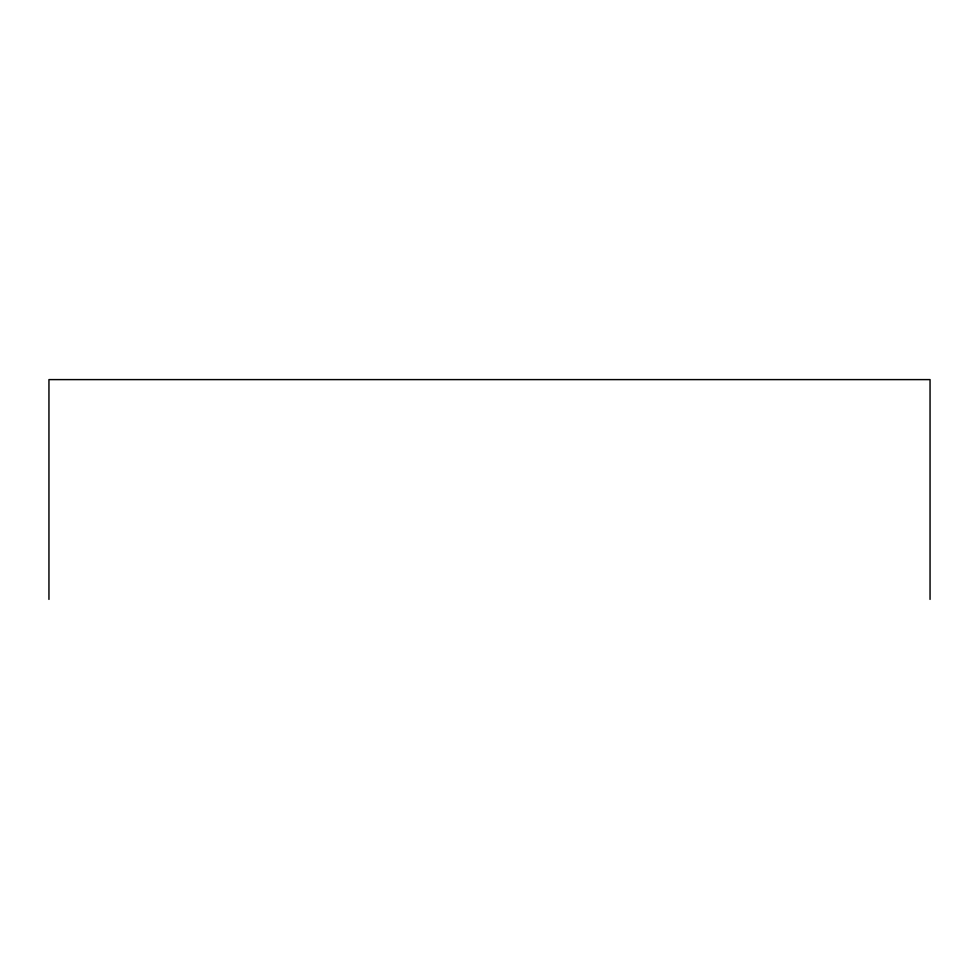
<?xml version="1.0" encoding="UTF-8"?>
<svg xmlns="http://www.w3.org/2000/svg" width="979" height="979" viewBox="0 0 979 979"><rect width="100%" height="100%" fill="white"/><g stroke="black" fill="none" stroke-linecap="round" stroke-linejoin="round"><path stroke-width="1.47" d="M930.05 599.393L930.05 379.607L48.95 379.607L48.95 599.393"/></g></svg>
